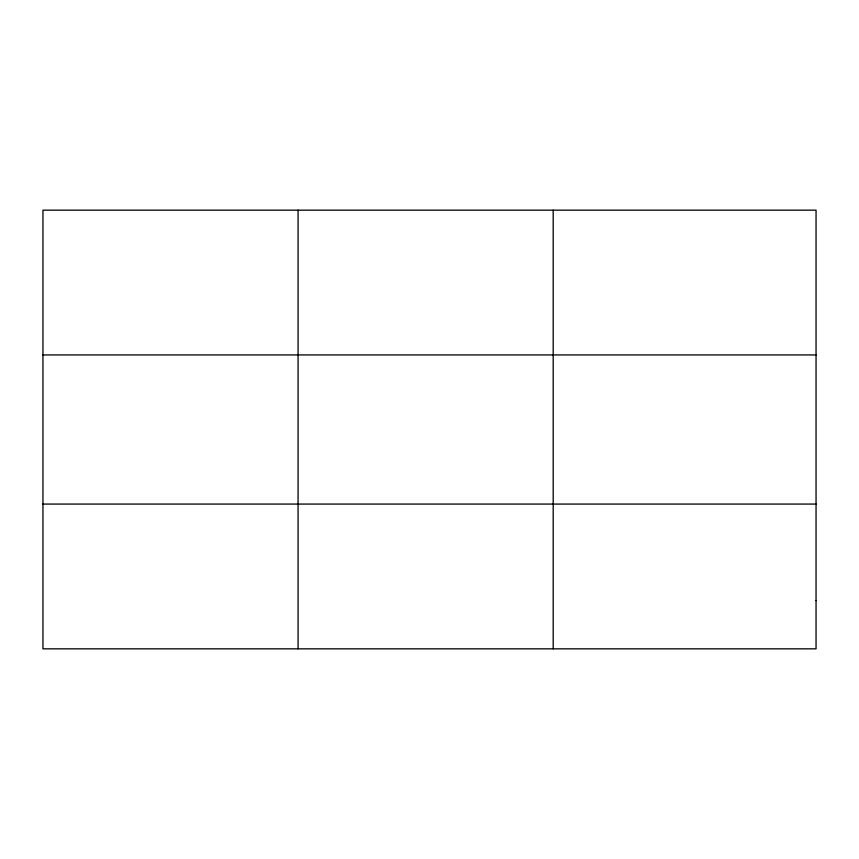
<?xml version="1.0" encoding="UTF-8"?>
<svg xmlns="http://www.w3.org/2000/svg" width="859" height="859" viewBox="0 0 859 859"><rect width="100%" height="100%" fill="white"/><g stroke="black" fill="none" stroke-linecap="round" stroke-linejoin="round"><path stroke-width="1.29" d="M298.073 210.165L298.073 648.835M553.196 210.165L553.196 648.835M42.95 354.928L816.05 354.928M42.95 504.072L816.05 504.072M816.05 600.581L816.05 648.835L42.95 648.835L42.95 210.165L816.05 210.165L816.05 600.581"/></g></svg>
